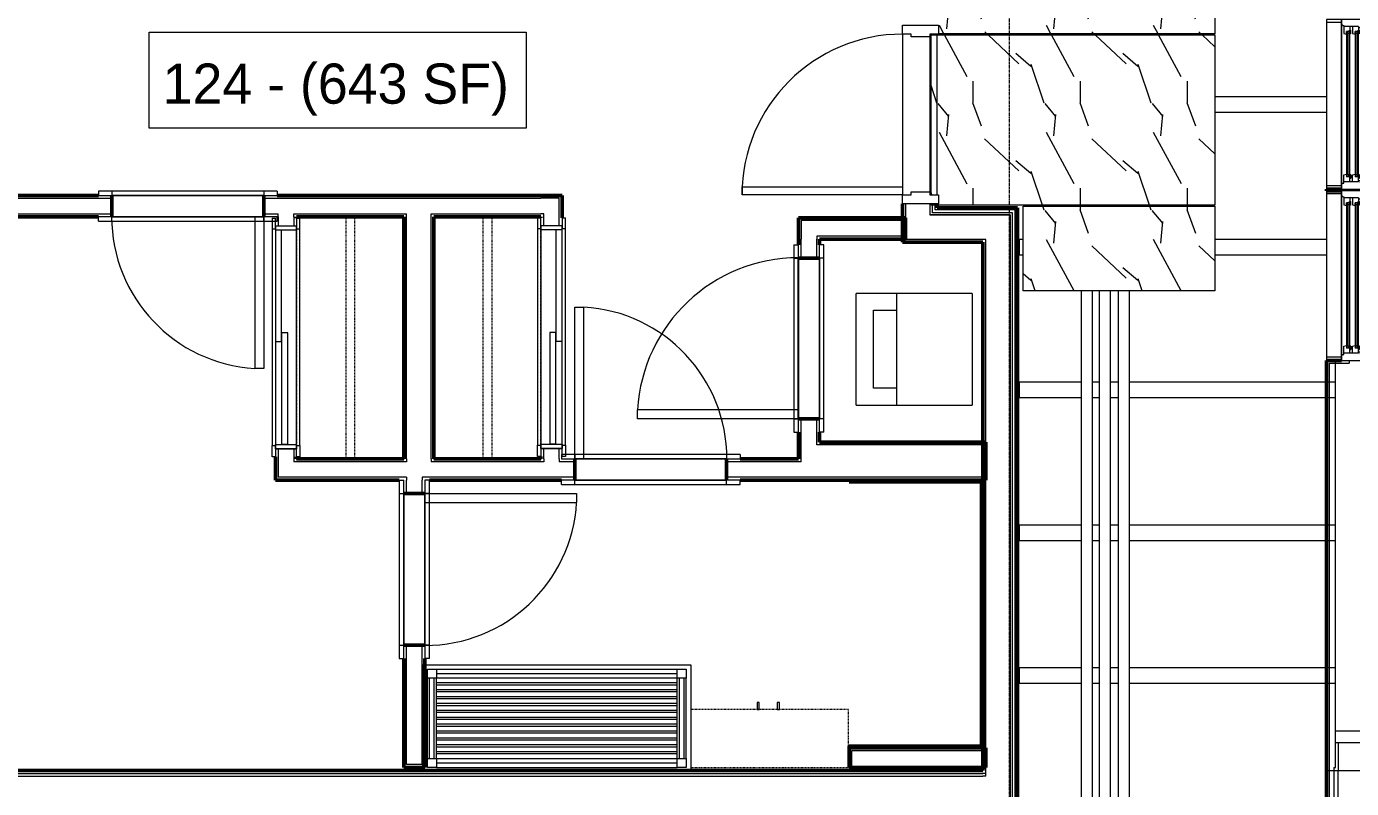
# Model space of a CAD drawing. Header units: inches. Extents: x -4235 to -464, y 9706 to 12338.
# Drawn here: x -3701.7 to -3404.7, y 10838.4 to 11009.2 of the extents above; entities that cross this region are included whole.
import ezdxf

# ---------------------------------------------------------------- set-up
doc = ezdxf.new("R2010")
doc.units = ezdxf.units.IN
doc.header["$MEASUREMENT"] = 0
doc.linetypes.add('Dash', pattern=[0.25, 0.125, -0.125])
doc.linetypes.add('Grid Line 1_2_', pattern=[0.875, 0.5, -0.125, 0.125, -0.125])
for name, color, linetype, lineweight in [('0-1', 7, 'Continuous', 5), ('0-2', 10, 'Continuous', 9), ('A-AREA-IDEN', 2, 'Continuous', 9), ('A-CLNG-1', 254, 'Continuous', 9), ('A-CLNG-2', 10, 'Continuous', 9), ('A-CLNG-PATT-1', 253, 'Continuous', 13), ('A-DOOR-1', 10, 'Continuous', 9), ('A-DOOR-2', 50, 'Continuous', 20), ('A-DOOR-FRAM-1', 10, 'Continuous', 9), ('A-DOOR-FRAM-3', 50, 'Continuous', 20), ('A-FLOR-3', 192, 'Continuous', 9), ('A-GLAZ-1', 151, 'Continuous', 9), ('A-GLAZ-2', 151, 'Continuous', 20), ('A-WALL', 113, 'Continuous', 13), ('A-WALL-1', 7, 'Continuous', 50), ('A-WALL-2', 250, 'Continuous', 13), ('A-WALL-3', 10, 'Continuous', 9), ('A-WALL-4', 254, 'Continuous', 9), ('A-WALL-5', 113, 'Continuous', 9), ('A-WALL-6', 113, 'Continuous', 50), ('I-WALL-1', 7, 'Continuous', 50), ('I-WALL-2', 10, 'Continuous', 9), ('I-WALL-3', 254, 'Continuous', 9), ('P-PIPE-1', 10, 'Continuous', 9), ('P-SANR-FIXT-1', 10, 'Continuous', 9), ('Q-CASE-1', 254, 'Continuous', 9), ('Q-CASE-2', 10, 'Continuous', 9), ('Q-CASE-4', 10, 'Dash', 9), ('Q-CASE-HDLN-1', 10, 'Dash', 9), ('Q-CASE-HDLN-2', 254, 'Dash', 9), ('S-BEAM', 12, 'Continuous', 9), ('S-GRID-1', 1, 'Grid Line 1_2_', 9)]:
    doc.layers.add(name, color=color, linetype=linetype, lineweight=lineweight)
doc.styles.add('Century Gothic', font='ufonts.com_century-gothic.ttf', dxfattribs={"height": 9})

# ---------------------------------------------------------------- blocks, each defined once
blk = doc.blocks.new('SWING - SINGLE - FLUSH - 2-10 x 6-8 - PRIVACY-3199405-BACKGROUND - RCP - 1ST FLOOR')
at = {"layer": 'A-DOOR-1'}
blk.add_arc((17, -2.38), 34.07, 180, 266.6343, dxfattribs=at)
at = {"layer": 'A-DOOR-2'}
for p, q in [((15, -2.38), (15, -36.38)), ((17, -2.38), (15, -2.38)), ((17, -2.38), (17, -36.38)), ((17, -36.38), (15, -36.38))]:
    blk.add_line(p, q, dxfattribs=at)
at = {"layer": 'A-DOOR-FRAM-1'}
for p, q in [((-17, 3.37), (-20, 3.37)), ((-20, 3.37), (-20, 2.37)), ((-17, 3.37), (-17, 2.37)), ((17, 3.37), (-17, 3.37)), ((20, 3.37), (17, 3.37)), ((17, 3.37), (17, 2.37)), ((20, 3.37), (20, 2.37)), ((-20, 2.37), (-17, 2.37)), ((-17, 2.37), (17, 2.37)), ((17, 2.37), (20, 2.37)), ((-17, -2.38), (-20, -2.38)), ((-20, -3.38), (-20, -2.38)), ((-17, -3.38), (-17, -2.38)), ((17, -2.38), (-17, -2.38)), ((20, -2.38), (17, -2.38)), ((17, -3.38), (17, -2.38)), ((20, -3.38), (20, -2.38)), ((-20, -3.38), (-17, -3.38)), ((-17, -3.38), (17, -3.38)), ((17, -3.38), (20, -3.38))]:
    blk.add_line(p, q, dxfattribs=at)
blk = doc.blocks.new('SLIDING - FLUSH - 4-0 x 6-8-3203583-BACKGROUND - RCP - 1ST FLOOR')
at = {"layer": 'A-DOOR-1'}
for p, q in [((-26.75, 2.5), (-26.75, 3.25)), ((-24.25, 3.25), (-26.75, 3.25)), ((24.25, 3.25), (-24.25, 3.25)), ((-24.25, 3.25), (-24.25, 2.5)), ((24.25, 2.5), (24.25, 3.25)), ((24.25, 3.25), (26.75, 3.25)), ((26.75, 3.25), (26.75, 2.5)), ((-26.75, 2.5), (-24.25, 2.5)), ((24, 0.5), (-1, 0.5)), ((-1, 0.5), (-1, -0.88)), ((24, 0.5), (24, -0.88)), ((26.75, 2.5), (24.25, 2.5)), ((-26.75, -3), (-26.75, -2.25)), ((-24.25, -2.25), (-26.75, -2.25)), ((-24.25, -2.25), (-24.25, -3)), ((1, -0.88), (-24, -0.88)), ((-24, -0.88), (-24, -2.25)), ((-24, -2.25), (1, -2.25)), ((-1, -0.88), (24, -0.88)), ((1, -0.88), (1, -2.25)), ((24.25, -2.25), (26.75, -2.25)), ((24.25, -3), (24.25, -2.25)), ((26.75, -2.25), (26.75, -3)), ((-26.75, -3), (-24.25, -3)), ((-24.25, -3), (24.25, -3)), ((26.75, -3), (24.25, -3))]:
    blk.add_line(p, q, dxfattribs=at)
at = {"layer": 'A-DOOR-FRAM-1'}
for p, q in [((-25, -2.25), (-25, 2.5)), ((-24, 2.5), (-25, 2.5)), ((24, 2.5), (-24, 2.5)), ((-24, 2.5), (-24, -2.25)), ((24, -2.25), (24, 2.5)), ((24, 2.5), (25, 2.5)), ((25, 2.5), (25, -2.25)), ((-25, -2.25), (-24, -2.25)), ((1, -2.25), (24, -2.25)), ((25, -2.25), (24, -2.25))]:
    blk.add_line(p, q, dxfattribs=at)
blk = doc.blocks.new('OD_CW_Closet - OD_CW_Closet-2904893-BACKGROUND - RCP - 1ST FLOOR')
at = {"layer": 'Q-CASE-HDLN-1'}
for p, q in [((0.74, 13), (55.01, 13)), ((0.74, 11), (55.01, 11)), ((3.78, 0), (51.78, 0))]:
    blk.add_line(p, q, dxfattribs=at)
at = {"layer": 'Q-CASE-HDLN-2'}
for p, q in [((55.24, 24), (0.74, 24)), ((0.74, 24), (0.74, 0)), ((55.24, 0), (55.24, 24)), ((55.01, 13), (55.24, 13)), ((55.01, 11), (55.24, 11)), ((0.74, 0), (1.03, 0)), ((3.53, 0), (3.78, 0)), ((54.53, 0), (55.24, 0))]:
    blk.add_line(p, q, dxfattribs=at)
blk = doc.blocks.new('SLIDING - FLUSH - 4-0 x 6-8-3203584-BACKGROUND - RCP - 1ST FLOOR')
at = {"layer": 'A-DOOR-1'}
for p, q in [((-26.75, 2.25), (-26.75, 3)), ((-24.25, 3), (-26.75, 3)), ((24.25, 3), (-24.25, 3)), ((-24.25, 3), (-24.25, 2.25)), ((24.25, 2.25), (24.25, 3)), ((24.25, 3), (26.75, 3)), ((26.75, 3), (26.75, 2.25)), ((-26.75, 2.25), (-24.25, 2.25)), ((1, 2.25), (-24, 2.25)), ((-24, 2.25), (-24, 0.88)), ((-24, 0.88), (1, 0.88)), ((24, 0.88), (-1, 0.88)), ((-1, 0.88), (-1, -0.5)), ((1, 2.25), (1, 0.88)), ((24, 0.88), (24, -0.5)), ((26.75, 2.25), (24.25, 2.25)), ((-26.75, -3.25), (-26.75, -2.5)), ((-24.25, -2.5), (-26.75, -2.5)), ((-24.25, -2.5), (-24.25, -3.25)), ((-1, -0.5), (24, -0.5)), ((24.25, -2.5), (26.75, -2.5)), ((24.25, -3.25), (24.25, -2.5)), ((26.75, -2.5), (26.75, -3.25)), ((-26.75, -3.25), (-24.25, -3.25)), ((-24.25, -3.25), (24.25, -3.25)), ((26.75, -3.25), (24.25, -3.25))]:
    blk.add_line(p, q, dxfattribs=at)
at = {"layer": 'A-DOOR-FRAM-1'}
for p, q in [((-24, 2.25), (-25, 2.25)), ((-25, -2.5), (-25, 2.25)), ((-24, 2.25), (-24, -2.5)), ((24, 2.25), (1, 2.25)), ((24, -2.5), (24, 2.25)), ((24, 2.25), (25, 2.25)), ((25, 2.25), (25, -2.5)), ((-25, -2.5), (-24, -2.5)), ((-24, -2.5), (24, -2.5)), ((25, -2.5), (24, -2.5))]:
    blk.add_line(p, q, dxfattribs=at)
blk = doc.blocks.new('OD_CW_Closet - OD_CW_Closet-V105-BACKGROUND - RCP - 1ST FLOOR')
at = {"layer": 'Q-CASE-HDLN-1'}
for p, q in [((51.72, 24), (3.72, 24)), ((0.74, 13), (55.01, 13)), ((0.74, 11), (55.01, 11))]:
    blk.add_line(p, q, dxfattribs=at)
at = {"layer": 'Q-CASE-HDLN-2'}
for p, q in [((0.97, 24), (0.74, 24)), ((0.74, 24), (0.74, 0)), ((3.72, 24), (3.47, 24)), ((55.24, 24), (54.47, 24)), ((55.24, 0), (55.24, 24)), ((55.01, 13), (55.24, 13)), ((55.01, 11), (55.24, 11)), ((0.74, 0), (55.24, 0))]:
    blk.add_line(p, q, dxfattribs=at)
blk = doc.blocks.new('Stacked Washer and Dryer - 26_x25_ - Private-1352637-BACKGROUND - RCP - 1ST FLOOR')
at = {"layer": 'P-SANR-FIXT-1'}
for p, q in [((26, 12.5), (0, 12.5)), ((0, -12.5), (0, 12.5)), ((16.90625, 12.5), (16.90625, -12.5)), ((26, 12.5), (26, -12.5)), ((16.90625, 8.75), (22.09375, 8.75)), ((22.09375, 8.75), (22.09375, -8.75)), ((22.09375, -8.75), (16.90625, -8.75)), ((0, -12.5), (26, -12.5))]:
    blk.add_line(p, q, dxfattribs=at)
blk = doc.blocks.new('SWING - SINGLE - FLUSH - 3-0 x 6-8 - PASSAGE-3208263-BACKGROUND - RCP - 1ST FLOOR')
at = {"layer": 'A-DOOR-1'}
blk.add_arc((18, -2.38), 36.07, 180, 266.8211, dxfattribs=at)
at = {"layer": 'A-DOOR-2'}
for p, q in [((16, -2.38), (16, -38.39)), ((18, -2.38), (16, -2.38)), ((18, -2.38), (18, -38.39)), ((18, -38.39), (16, -38.39))]:
    blk.add_line(p, q, dxfattribs=at)
at = {"layer": 'A-DOOR-FRAM-1'}
for p, q in [((-18, 3.37), (-21, 3.37)), ((-21, 3.37), (-21, 2.37)), ((-18, 3.37), (-18, 2.37)), ((18, 3.37), (-18, 3.37)), ((21, 3.37), (18, 3.37)), ((18, 3.37), (18, 2.37)), ((21, 3.37), (21, 2.37)), ((-18, 2.37), (-21, 2.37)), ((-18, 2.37), (18, 2.37)), ((21, 2.37), (18, 2.37)), ((-21, -3.38), (-21, -2.38)), ((-21, -2.38), (-18, -2.38)), ((-18, -3.38), (-18, -2.38)), ((18, -2.38), (-18, -2.38)), ((18, -3.38), (18, -2.38)), ((18, -2.38), (21, -2.38)), ((21, -3.38), (21, -2.38)), ((-21, -3.38), (-18, -3.38)), ((-18, -3.38), (18, -3.38)), ((18, -3.38), (21, -3.38))]:
    blk.add_line(p, q, dxfattribs=at)
blk = doc.blocks.new('Bath Vanity - Bath Vanity 60_-V114-BACKGROUND - RCP - 1ST FLOOR')
at = {"layer": 'Q-CASE-1'}
for p, q in [((-29.26, -0.26), (-29.26, 0)), ((-29.26, 0), (30.74, 0)), ((30.74, 0), (30.74, -0.26)), ((30.74, -1), (30.74, -24)), ((30.38, -24), (30.31, -24)), ((30.74, -24), (30.41, -24))]:
    blk.add_line(p, q, dxfattribs=at)
at = {"layer": 'Q-CASE-2'}
for p, q in [((-29.26, -24), (-29.26, -0.26)), ((-28.26, -3), (-28.26, -1)), ((-28.26, -1), (-26.26, -1)), ((27.74, -1), (-26.26, -1)), ((-26.26, -1), (-26.26, -3)), ((27.74, -2), (-26.26, -2)), ((27.74, -3), (27.74, -1)), ((27.74, -1), (29.74, -1)), ((29.74, -1), (29.74, -3)), ((30.74, -0.26), (30.74, -1)), ((-28.26, -3), (-28.26, -21)), ((-26.26, -3), (-28.26, -3)), ((-27.76, -3), (-27.76, -21)), ((-26.76, -3), (-26.76, -21)), ((27.74, -3), (-26.26, -3)), ((-26.26, -3), (-26.26, -21)), ((-26.26, -4), (27.74, -4)), ((27.74, -4.55), (-26.26, -4.55)), ((-26.26, -5.55), (27.74, -5.55)), ((27.74, -3), (27.74, -21)), ((29.74, -3), (27.74, -3)), ((28.24, -3), (28.24, -21)), ((29.24, -3), (29.24, -21)), ((29.74, -3), (29.74, -21)), ((27.74, -6.09), (-26.26, -6.09)), ((-26.26, -7.09), (27.74, -7.09)), ((27.74, -7.64), (-26.26, -7.64)), ((-26.26, -8.64), (27.74, -8.64)), ((27.74, -9.18), (-26.26, -9.18)), ((-26.26, -10.18), (27.74, -10.18)), ((27.74, -10.73), (-26.26, -10.73)), ((-26.26, -11.73), (27.74, -11.73)), ((27.74, -12.27), (-26.26, -12.27)), ((-26.26, -13.27), (27.74, -13.27)), ((27.74, -13.82), (-26.26, -13.82)), ((-26.26, -14.82), (27.74, -14.82)), ((27.74, -15.36), (-26.26, -15.36)), ((-26.26, -16.36), (27.74, -16.36)), ((27.74, -16.91), (-26.26, -16.91)), ((-26.26, -17.91), (27.74, -17.91)), ((27.74, -18.45), (-26.26, -18.45)), ((-26.26, -19.45), (27.74, -19.45)), ((27.74, -20), (-26.26, -20)), ((-28.26, -23), (-28.26, -21)), ((-28.26, -21), (-26.26, -21)), ((-26.26, -23), (-28.26, -23)), ((-26.26, -21), (27.74, -21)), ((-26.26, -21), (-26.26, -23)), ((27.74, -22), (-26.26, -22)), ((27.74, -23), (-26.26, -23)), ((27.74, -23), (27.74, -21)), ((27.74, -21), (29.74, -21)), ((29.74, -23), (27.74, -23)), ((29.74, -21), (29.74, -23)), ((30.31, -24), (-29.26, -24))]:
    blk.add_line(p, q, dxfattribs=at)
blk = doc.blocks.new('300 Series Wall Hung Cabinet_326 - 36_-V115-BACKGROUND - RCP - 1ST FLOOR')
at = {"layer": 'Q-CASE-2'}
for p, q in [((-2.01, -13.19), (-2.5, -13.19)), ((-2.5, -13.19), (-2.5, -14.69)), ((-2.5, -14.69), (-2.01, -14.69)), ((-2.01, -14.69), (-2.01, -13.19)), ((2.49, -13.19), (2, -13.19)), ((2, -13.19), (2, -14.69)), ((2, -14.69), (2.49, -14.69)), ((2.49, -14.69), (2.49, -13.19))]:
    blk.add_line(p, q, dxfattribs=at)
at = {"layer": 'Q-CASE-4'}
for p, q in [((17.37, -0.19), (-18, -0.19)), ((-18, -0.19), (-18, -13.19)), ((-18, -13.19), (17.37, -13.19))]:
    blk.add_line(p, q, dxfattribs=at)
blk = doc.blocks.new('CTR - 1st Phase - Unit Layouts_rvt-1-BACKGROUND - RCP - 1ST FLOOR')
at = {"layer": 'A-WALL-1'}
for p, q in [((-3823.82, 10971.33), (-3685.5, 10971.33)), ((-3682.5, 10971.33), (-3682.5, 10966.58)), ((-3648.5, 10966.58), (-3648.5, 10971.33)), ((-3645.5, 10971.33), (-3641.12, 10971.33)), ((-3641.12, 10971.33), (-3586.37, 10971.33)), ((-3586.37, 10971.33), (-3582.25, 10971.33)), ((-3582.25, 10971.33), (-3581.62, 10971.33)), ((-3581.62, 10971.33), (-3581.62, 10966.35)), ((-3685.5, 10966.58), (-3791.8, 10966.58)), ((-3617.12, 10966.58), (-3641.12, 10966.58)), ((-3641.12, 10966.58), (-3641.12, 10966.28)), ((-3617.12, 10912.31), (-3617.12, 10966.58)), ((-3586.37, 10966.58), (-3610.37, 10966.58)), ((-3610.37, 10966.58), (-3610.37, 10912.31)), ((-3586.37, 10966.35), (-3586.37, 10966.58)), ((-3528.67, 10966.33), (-3504.66, 10966.33)), ((-3528.67, 10965.71), (-3528.67, 10966.33)), ((-3528.67, 10961.58), (-3528.67, 10965.71)), ((-3504.66, 10966.33), (-3504.66, 10965.71)), ((-3504.66, 10965.71), (-3504.66, 10962.21)), ((-3528.67, 10960.31), (-3528.67, 10961.58)), ((-3504.66, 10961.58), (-3523.92, 10961.58)), ((-3523.92, 10961.58), (-3523.92, 10960.31)), ((-3504.66, 10962.21), (-3504.66, 10961.58)), ((-3523.92, 10957.31), (-3528.67, 10957.31)), ((-3528.67, 10921.31), (-3523.92, 10921.31)), ((-3528.67, 10912.31), (-3528.67, 10918.31)), ((-3523.92, 10918.31), (-3523.92, 10916.06)), ((-3645.87, 10912.31), (-3645.87, 10912.78)), ((-3645.87, 10908.18), (-3645.87, 10912.31)), ((-3641.12, 10912.78), (-3641.12, 10912.31)), ((-3641.12, 10912.31), (-3617.12, 10912.31)), ((-3610.37, 10912.31), (-3586.37, 10912.31)), ((-3586.37, 10912.31), (-3586.37, 10912.85)), ((-3578.75, 10912.31), (-3578.75, 10907.56)), ((-3544.75, 10907.56), (-3544.75, 10912.31)), ((-3541.75, 10912.31), (-3528.67, 10912.31)), ((-3645.87, 10907.56), (-3645.87, 10908.18)), ((-3618.12, 10907.56), (-3645.87, 10907.56)), ((-3581.75, 10907.56), (-3611.37, 10907.56)), ((-3523.92, 10907.56), (-3541.75, 10907.56)), ((-3517.26, 10907.56), (-3487.64, 10907.56)), ((-3517.26, 10907.18), (-3517.26, 10907.56)), ((-3487.64, 10907.18), (-3517.26, 10907.18)), ((-3487.64, 10907.56), (-3487.26, 10907.56)), ((-3487.64, 10847.93), (-3487.64, 10907.18)), ((-3487.26, 10907.56), (-3487.26, 10847.56)), ((-3612.37, 10904.56), (-3617.12, 10904.56)), ((-3617.12, 10870.56), (-3612.37, 10870.56)), ((-3617.12, 10843.18), (-3617.12, 10867.56)), ((-3612.37, 10867.56), (-3612.37, 10843.18)), ((-3517.26, 10847.56), (-3517.26, 10847.93)), ((-3517.26, 10847.93), (-3487.64, 10847.93)), ((-3517.3, 10846.93), (-3517.3, 10847.56)), ((-3517.3, 10847.56), (-3486.67, 10847.56)), ((-3517.3, 10843.43), (-3517.3, 10846.93)), ((-3487.64, 10847.56), (-3517.26, 10847.56)), ((-3487.26, 10847.56), (-3487.64, 10847.56)), ((-3486.67, 10847.56), (-3486.67, 10846.93)), ((-3486.67, 10846.93), (-3486.67, 10843.43)), ((-3616.5, 10843.18), (-3617.12, 10843.18)), ((-3613, 10843.18), (-3616.5, 10843.18)), ((-3612.37, 10843.18), (-3613, 10843.18)), ((-3517.3, 10843.18), (-3517.3, 10843.43)), ((-3486.67, 10843.18), (-3517.3, 10843.18)), ((-3486.67, 10843.43), (-3486.67, 10843.18))]:
    blk.add_line(p, q, dxfattribs=at)
at = {"layer": 'A-WALL-2'}
for p, q in [((-3823.2, 10970.71), (-3682.5, 10970.71)), ((-3648.5, 10970.71), (-3641.75, 10970.71)), ((-3641.75, 10970.71), (-3641.12, 10970.71)), ((-3641.12, 10970.71), (-3586.37, 10970.71)), ((-3585.75, 10970.71), (-3586.37, 10970.71)), ((-3582.25, 10970.71), (-3585.75, 10970.71)), ((-3582.25, 10964.6), (-3582.25, 10970.71)), ((-3792.42, 10967.21), (-3682.5, 10967.21)), ((-3648.5, 10967.21), (-3645.25, 10967.21)), ((-3645.25, 10966.58), (-3645.25, 10967.21)), ((-3645.25, 10966.58), (-3645.25, 10964.53)), ((-3641.75, 10967.21), (-3641.12, 10967.21)), ((-3641.75, 10966.58), (-3641.75, 10967.21)), ((-3641.75, 10966.58), (-3641.75, 10964.53)), ((-3641.12, 10967.21), (-3616.5, 10967.21)), ((-3616.5, 10966.58), (-3616.5, 10967.21)), ((-3616.5, 10912.31), (-3616.5, 10966.58)), ((-3611, 10967.21), (-3586.37, 10967.21)), ((-3611, 10966.58), (-3611, 10967.21)), ((-3611, 10912.31), (-3611, 10966.58)), ((-3585.75, 10967.21), (-3586.37, 10967.21)), ((-3585.75, 10964.6), (-3585.75, 10967.21)), ((-3505.28, 10965.71), (-3528.05, 10965.71)), ((-3528.05, 10965.71), (-3528.05, 10962.21)), ((-3505.28, 10965.71), (-3505.28, 10962.21)), ((-3528.05, 10962.21), (-3528.05, 10961.58)), ((-3528.05, 10957.31), (-3528.05, 10961.58)), ((-3505.28, 10962.21), (-3524.55, 10962.21)), ((-3524.55, 10962.21), (-3524.55, 10961.58)), ((-3524.55, 10957.31), (-3524.55, 10961.58)), ((-3528.05, 10912.31), (-3528.05, 10921.31)), ((-3524.55, 10915.43), (-3524.55, 10921.31)), ((-3645.25, 10914.53), (-3645.25, 10912.31)), ((-3641.75, 10914.53), (-3641.75, 10912.31)), ((-3585.75, 10912.31), (-3585.75, 10914.6)), ((-3582.25, 10912.31), (-3582.25, 10914.6)), ((-3523.92, 10915.43), (-3524.55, 10915.43)), ((-3486.67, 10915.43), (-3523.92, 10915.43)), ((-3645.25, 10912.31), (-3645.25, 10911.68)), ((-3645.25, 10911.68), (-3645.25, 10908.18)), ((-3641.75, 10912.31), (-3641.75, 10911.68)), ((-3616.5, 10911.68), (-3641.75, 10911.68)), ((-3616.5, 10912.31), (-3616.5, 10911.68)), ((-3611, 10912.31), (-3611, 10911.68)), ((-3585.75, 10911.68), (-3611, 10911.68)), ((-3585.75, 10912.31), (-3585.75, 10911.68)), ((-3582.25, 10912.31), (-3582.25, 10911.68)), ((-3578.75, 10911.68), (-3582.25, 10911.68)), ((-3528.05, 10911.68), (-3544.75, 10911.68)), ((-3528.05, 10911.68), (-3528.05, 10912.31)), ((-3616.5, 10908.18), (-3645.25, 10908.18)), ((-3616.5, 10908.18), (-3616.5, 10907.56)), ((-3616.5, 10904.56), (-3616.5, 10907.56)), ((-3613, 10908.18), (-3613, 10907.56)), ((-3578.75, 10908.18), (-3613, 10908.18)), ((-3613, 10904.56), (-3613, 10907.56)), ((-3524.55, 10908.18), (-3544.75, 10908.18)), ((-3523.92, 10908.18), (-3524.55, 10908.18)), ((-3486.67, 10908.18), (-3523.92, 10908.18)), ((-3616.5, 10843.81), (-3616.5, 10870.56)), ((-3613, 10843.81), (-3613, 10870.56)), ((-3516.67, 10843.43), (-3516.67, 10846.93)), ((-3516.67, 10846.93), (-3487.3, 10846.93)), ((-3487.3, 10846.93), (-3487.3, 10843.43)), ((-3613, 10843.81), (-3616.5, 10843.81)), ((-3517.3, 10843.43), (-3516.67, 10843.43)), ((-3517.3, 10843.43), (-3516.67, 10843.43)), ((-3516.67, 10843.43), (-3487.3, 10843.43)), ((-3487.3, 10843.43), (-3486.67, 10843.43)), ((-3487.3, 10843.43), (-3486.67, 10843.43))]:
    blk.add_line(p, q, dxfattribs=at)
at = {"layer": 'A-WALL-3'}
for p, q in [((-3648.5, 10971.33), (-3682.5, 10971.33)), ((-3682.5, 10966.58), (-3648.5, 10966.58)), ((-3645.87, 10964.53), (-3641.12, 10964.53)), ((-3586.37, 10964.6), (-3581.62, 10964.6)), ((-3528.67, 10957.31), (-3528.67, 10921.31)), ((-3523.92, 10921.31), (-3523.92, 10957.31)), ((-3645.87, 10914.53), (-3641.12, 10914.53)), ((-3586.37, 10914.6), (-3581.62, 10914.6)), ((-3544.75, 10912.31), (-3578.75, 10912.31)), ((-3578.75, 10907.56), (-3544.75, 10907.56)), ((-3617.12, 10904.56), (-3617.12, 10870.56)), ((-3612.37, 10870.56), (-3612.37, 10904.56)), ((-3517.26, 10847.56), (-3487.3, 10847.56)), ((-3487.26, 10847.56), (-3486.67, 10847.56)), ((-3486.67, 10847.56), (-3486.67, 10843.18)), ((-3486.67, 10843.18), (-3487.29, 10843.18))]:
    blk.add_line(p, q, dxfattribs=at)
at = {"layer": 'A-WALL-4'}
for p, q in [((-3682.5, 10966.58), (-3682.5, 10971.33)), ((-3648.5, 10966.58), (-3648.5, 10971.33)), ((-3528.67, 10957.31), (-3523.92, 10957.31)), ((-3528.67, 10921.31), (-3523.92, 10921.31)), ((-3578.75, 10907.56), (-3578.75, 10912.31)), ((-3544.75, 10907.56), (-3544.75, 10912.31)), ((-3612.37, 10904.56), (-3617.12, 10904.56)), ((-3612.37, 10870.56), (-3617.12, 10870.56)), ((-3517.3, 10847.56), (-3517.3, 10843.18)), ((-3487.29, 10843.18), (-3517.3, 10843.18))]:
    blk.add_line(p, q, dxfattribs=at)
at = {"layer": 'I-WALL-1'}
for p, q in [((-3523.92, 10916.06), (-3486.67, 10916.06)), ((-3486.67, 10916.06), (-3486.67, 10907.56)), ((-3486.67, 10907.56), (-3523.92, 10907.56))]:
    blk.add_line(p, q, dxfattribs=at)
at = {"layer": '0-2'}
blk.add_blockref('SWING - SINGLE - FLUSH - 2-10 x 6-8 - PRIVACY-3199405-BACKGROUND - RCP - 1ST FLOOR', (-3665.5, 10968.96), dxfattribs=at)
for name, p, rotation in [('OD_CW_Closet - OD_CW_Closet-2904893-BACKGROUND - RCP - 1ST FLOOR', (-3641.12, 10967.32), 270.0000000000034), ('OD_CW_Closet - OD_CW_Closet-V105-BACKGROUND - RCP - 1ST FLOOR', (-3610.37, 10967.32), 270.0000000000034), ('SLIDING - FLUSH - 4-0 x 6-8-3203583-BACKGROUND - RCP - 1ST FLOOR', (-3643.62, 10939.53), 269.9999999999993), ('SLIDING - FLUSH - 4-0 x 6-8-3203584-BACKGROUND - RCP - 1ST FLOOR', (-3583.87, 10939.6), 269.9999999999995), ('SWING - SINGLE - FLUSH - 3-0 x 6-8 - PASSAGE-3208263-BACKGROUND - RCP - 1ST FLOOR', (-3526.3, 10939.31), 269.999999999998), ('Stacked Washer and Dryer - 26_x25_ - Private-1352637-BACKGROUND - RCP - 1ST FLOOR', (-3489.7, 10936.87), 180), ('SWING - SINGLE - FLUSH - 2-10 x 6-8 - PRIVACY-3199405-BACKGROUND - RCP - 1ST FLOOR', (-3561.75, 10909.93), 180), ('SWING - SINGLE - FLUSH - 2-10 x 6-8 - PRIVACY-3199405-BACKGROUND - RCP - 1ST FLOOR', (-3614.75, 10887.56), 90.00000000000229), ('Bath Vanity - Bath Vanity 60_-V114-BACKGROUND - RCP - 1ST FLOOR', (-3582.06, 10842.18), 180), ('300 Series Wall Hung Cabinet_326 - 36_-V115-BACKGROUND - RCP - 1ST FLOOR', (-3535.42, 10842.99), 180)]:
    blk.add_blockref(name, p, dxfattribs=dict(at, rotation=rotation))
blk = doc.blocks.new('HOLLOW METAL - UNIT DOOR-2191980-BACKGROUND - RCP - 1ST FLOOR')
at = {"layer": 'A-DOOR-1'}
blk.add_arc((18, -4.125), 36, 180, 270, dxfattribs=at)
at = {"layer": 'A-DOOR-2'}
for p, q in [((16.25, -4.125), (18, -4.125)), ((16.25, -40.125), (16.25, -4.125)), ((18, -4.125), (18, -40.125)), ((18, -40.125), (16.25, -40.125))]:
    blk.add_line(p, q, dxfattribs=at)
at = {"layer": 'A-DOOR-FRAM-3'}
for p, q in [((-20, 3.875), (-18, 3.875)), ((-20, -4.125), (-20, 3.875)), ((-18, 3.875), (-18, 1.9375)), ((18, 3.875), (20, 3.875)), ((18, 1.9375), (18, 3.875)), ((20, 3.875), (20, -4.125)), ((-18, 1.9375), (-17.375, 1.9375)), ((-17.375, 1.9375), (-17.375, -2.1875)), ((17.375, 1.9375), (18, 1.9375)), ((17.375, -2.1875), (17.375, 1.9375)), ((-18, -2.1875), (-18, -4.125)), ((-17.375, -2.1875), (-18, -2.1875)), ((18, -2.1875), (17.375, -2.1875)), ((18, -4.125), (18, -2.1875)), ((-18, -4.125), (-20, -4.125)), ((20, -4.125), (18, -4.125))]:
    blk.add_line(p, q, dxfattribs=at)
blk = doc.blocks.new('CTR - 1st Phase - Common Walls_rvt-1-BACKGROUND - RCP - 1ST FLOOR')
at = {"layer": 'A-CLNG-PATT-1'}
h = blk.add_hatch(dxfattribs=at)
h.set_pattern_fill('FP_4', color=256, style=0, pattern_type=2)
h.set_pattern_definition([(108.435, (6.24, 0), (-23.9995167, 47.999875), [9.107, -66.787]), (139.399, (3.36, 8.64), (-144.0005735, 119.9994401), [4.425, -216.844]), (136.848, (24, 11.52), (-360.00235884, 335.99803914), [10.527, -515.834]), (109.983, (16.32, 18.72), (-71.99926767, 192.0004429), [5.618, -275.295]), (90, (14.4, 0), (-24, 24), [4.8, -19.2]), (118.443, (14.4, 4.8), (168.000806133, -311.999948405), [13.101, -641.971]), (84.289, (8.16, 16.32), (-24.00143285, -215.9997167), [4.824, -236.373]), (129.806, (8.64, 21.12), (96.0006462, -119.9991583), [3.749, -183.697])])
h.paths.add_polyline_path([(-3478.3, 10949.97), (-3435.32, 10949.97), (-3435.32, 10968.92), (-3478.3, 10968.92), (-3478.3, 10952.44)], flags=0)
h.paths.add_polyline_path([(-3497.55, 10969.17), (-3435.32, 10969.17), (-3435.32, 11007.32), (-3498.93, 11007.32), (-3498.93, 10971.49), (-3497.3, 10971.49), (-3497.3, 10969.49), (-3498.93, 10969.49), (-3498.93, 10969.17), (-3497.87, 10969.17)], flags=0)
h.paths.add_polyline_path([(-3497.3, 11007.57), (-3435.32, 11007.57), (-3435.32, 11026.52), (-3498.93, 11026.52), (-3498.93, 11009.49), (-3497.3, 11009.49)], flags=0)
at = {"layer": 'A-CLNG-1'}
for p, q in [((-3498.93, 11007.32), (-3497.55, 11007.32)), ((-3498.93, 10971.49), (-3498.93, 11007.32)), ((-3498.93, 10969.17), (-3498.93, 10969.49)), ((-3497.55, 10969.17), (-3498.93, 10969.17))]:
    blk.add_line(p, q, dxfattribs=at)
at = {"layer": 'A-CLNG-2'}
for p, q in [((-3435.32, 11026.52), (-3435.32, 11007.57)), ((-3497.55, 11007.32), (-3435.32, 11007.32)), ((-3435.32, 11007.57), (-3497.3, 11007.57)), ((-3435.32, 11007.32), (-3435.32, 10969.17)), ((-3435.32, 10969.17), (-3497.55, 10969.17)), ((-3478.3, 10949.97), (-3478.3, 10968.92)), ((-3478.3, 10968.92), (-3435.32, 10968.92)), ((-3435.32, 10968.92), (-3435.32, 10949.97)), ((-3435.32, 10949.97), (-3478.3, 10949.97))]:
    blk.add_line(p, q, dxfattribs=at)
at = {"layer": 'A-WALL-2'}
for p, q in [((-3504.67, 10969.49), (-3504.67, 10968.59)), ((-3499.17, 10969.49), (-3499.17, 10968.59)), ((-3498.67, 10969.49), (-3498.67, 10968.59)), ((-3498.05, 10969.49), (-3498.05, 10968.59)), ((-3504.67, 10968.59), (-3504.67, 10966.96)), ((-3504.67, 10966.96), (-3504.67, 10961.46)), ((-3499.17, 10968.59), (-3499.17, 10967.46)), ((-3499.17, 10967.46), (-3499.17, 10966.96)), ((-3481.17, 10966.96), (-3499.17, 10966.96)), ((-3498.67, 10968.59), (-3498.67, 10968.09)), ((-3498.67, 10968.09), (-3498.67, 10967.46)), ((-3480.67, 10967.46), (-3498.67, 10967.46)), ((-3498.05, 10968.59), (-3498.05, 10968.09)), ((-3480.05, 10968.09), (-3498.05, 10968.09)), ((-3481.17, 10961.46), (-3481.17, 10966.96)), ((-3480.67, 10966.96), (-3480.67, 10967.46)), ((-3480.67, 10960.84), (-3480.67, 10966.96)), ((-3480.05, 10967.46), (-3480.05, 10968.09)), ((-3479.55, 10968.09), (-3480.05, 10968.09)), ((-3479.55, 10968.09), (-3480.05, 10968.09)), ((-3480.05, 10960.84), (-3480.05, 10967.46)), ((-3486.67, 10961.46), (-3504.67, 10961.46)), ((-3486.67, 10960.84), (-3486.67, 10961.46)), ((-3486.67, 10841.81), (-3486.67, 10960.84)), ((-3481.17, 10960.84), (-3481.17, 10961.46)), ((-3481.17, 10715.54), (-3481.17, 10960.84)), ((-3480.67, 10715.54), (-3480.67, 10960.84)), ((-3480.05, 10715.54), (-3480.05, 10960.84)), ((-3822.72, 10841.81), (-3487.3, 10841.81)), ((-3486.67, 10841.81), (-3487.3, 10841.81)), ((-3486.67, 10841.19), (-3486.67, 10841.81)), ((-3486.67, 10841.19), (-3486.67, 10841.81)), ((-3822.72, 10841.19), (-3487.3, 10841.19)), ((-3486.67, 10841.19), (-3487.3, 10841.19))]:
    blk.add_line(p, q, dxfattribs=at)
at = {"layer": 'I-WALL-1'}
for p, q in [((-3505.3, 10968.59), (-3505.3, 10969.49)), ((-3497.55, 10969.49), (-3497.55, 10968.59)), ((-3505.3, 10961.46), (-3505.3, 10968.59)), ((-3497.55, 10968.59), (-3479.55, 10968.59)), ((-3479.55, 10968.59), (-3479.55, 10968.09)), ((-3479.55, 10968.09), (-3479.55, 10960.84)), ((-3505.3, 10960.84), (-3505.3, 10961.46)), ((-3487.3, 10960.84), (-3505.3, 10960.84)), ((-3487.3, 10842.44), (-3487.3, 10960.84)), ((-3479.55, 10960.84), (-3479.55, 10715.54)), ((-3822.72, 10842.44), (-3487.3, 10842.44))]:
    blk.add_line(p, q, dxfattribs=at)
at = {"layer": 'I-WALL-2'}
for p, q in [((-3505.3, 11007.49), (-3505.3, 10973.24)), ((-3497.55, 10971.49), (-3497.55, 11007.49)), ((-3479.55, 10960.84), (-3479.55, 10968.21)), ((-3479.55, 10960.84), (-3479.55, 10949.97))]:
    blk.add_line(p, q, dxfattribs=at)
at = {"layer": 'I-WALL-3'}
for p, q in [((-3497.55, 11007.49), (-3497.55, 11007.32)), ((-3497.55, 10969.17), (-3497.55, 10968.59)), ((-3497.55, 10968.59), (-3479.55, 10968.59)), ((-3479.55, 10968.21), (-3479.55, 10968.59)), ((-3479.55, 10949.97), (-3479.55, 10726.41))]:
    blk.add_line(p, q, dxfattribs=at)
at = {"layer": 'P-PIPE-1'}
for p, q in [((-3465.19, 11007.32), (-3465.19, 11007.57)), ((-3462.81, 11007.57), (-3462.81, 11007.32)), ((-3461.19, 11007.32), (-3461.19, 11007.57)), ((-3458.81, 11007.57), (-3458.81, 11007.32)), ((-3456.94, 11007.32), (-3456.94, 11007.57)), ((-3454.57, 11007.57), (-3454.57, 11007.32)), ((-3465.19, 10968.92), (-3465.19, 10969.17)), ((-3462.81, 10969.17), (-3462.81, 10968.92)), ((-3461.19, 10968.92), (-3461.19, 10969.17)), ((-3458.81, 10969.17), (-3458.81, 10968.92)), ((-3456.94, 10968.92), (-3456.94, 10969.17)), ((-3454.57, 10969.17), (-3454.57, 10968.92)), ((-3465.19, 10726.41), (-3465.19, 10949.97)), ((-3462.81, 10949.97), (-3462.81, 10726.41)), ((-3461.19, 10726.41), (-3461.19, 10949.97)), ((-3458.81, 10949.97), (-3458.81, 10726.41)), ((-3456.94, 10726.41), (-3456.94, 10949.97)), ((-3454.57, 10949.97), (-3454.57, 10726.41))]:
    blk.add_line(p, q, dxfattribs=at)
at = {"layer": '0-2', "rotation": 270.0000000000064}
blk.add_blockref('HOLLOW METAL - UNIT DOOR-2191980-BACKGROUND - RCP - 1ST FLOOR', (-3501.17, 10989.49), dxfattribs=at)
blk = doc.blocks.new('Window-Double_Hung-Andersen-400_Series-Tilt_Wash - DOUBLE HUNG - COTTAGE - 1ST FLOOR-2889356-BACKGROUND - RCP - 1ST FLOOR')
at = {"layer": 'A-GLAZ-1'}
for p, q in [((-16.29, 1.87), (-15.7, 1.87)), ((-16.29, 1.5), (-15.7, 1.5)), ((-15.82, 1.87), (-15.82, 1.5)), ((-15.7, 2), (15.7, 2)), ((-15.7, 1.87), (15.7, 1.87)), ((-15.7, 1.5), (15.7, 1.5)), ((-15.7, 1.37), (15.7, 1.37)), ((-15.7, 0.06), (15.7, 0.06)), ((16.29, 1.87), (15.7, 1.87)), ((16.29, 1.5), (15.7, 1.5)), ((15.82, 1.87), (15.82, 1.5)), ((18.95, -1.69), (-18.95, -1.69)), ((-18.95, -1.69), (-18.95, -5.06)), ((-18.32, -1.69), (-18.32, -5.06)), ((-16.29, -0.06), (-15.7, -0.06)), ((-16.29, -0.44), (-15.7, -0.44)), ((-15.82, -0.06), (-15.82, -0.44)), ((-15.7, -0.06), (15.7, -0.06)), ((-15.7, -0.44), (15.7, -0.44)), ((-15.7, -0.56), (15.7, -0.56)), ((16.29, -0.06), (15.7, -0.06)), ((16.29, -0.44), (15.7, -0.44)), ((15.82, -0.06), (15.82, -0.44)), ((18.32, -1.69), (18.32, -5.06)), ((18.95, -5.06), (18.95, -1.69)), ((-18.95, -5.06), (18.95, -5.06))]:
    blk.add_line(p, q, dxfattribs=at)
at = {"layer": 'A-GLAZ-2'}
for p, q in [((19.01, 4.19), (-19.01, 4.19)), ((-19.01, 4.19), (-19.01, -1.69)), ((-18.2, 4.19), (-18.2, 3.37)), ((-18.2, 3.37), (-17.92, 3.37)), ((-17.92, 3.37), (-17.61, 2.56)), ((17.92, 3.37), (17.61, 2.56)), ((18.2, 3.37), (17.92, 3.37)), ((18.2, 4.19), (18.2, 3.37)), ((19.01, -1.69), (19.01, 4.19)), ((-19.01, 2.81), (-20.51, 2.81)), ((-17.61, 2.56), (-17.14, 2.56)), ((-17.42, 2.12), (-16.57, 2.12)), ((-17.42, 2.12), (-17.42, -1.19)), ((-17.42, 0.75), (-15.86, 0.75)), ((-17.42, 0.19), (-16.57, 0.19)), ((-17.14, 2.56), (-17.14, 2.12)), ((-15.86, 2.34), (-16.57, 2.34)), ((-16.57, 2), (-16.57, 2.34)), ((-15.7, 2), (-16.57, 2)), ((-15.86, 0.41), (-16.57, 0.41)), ((-16.57, 0.06), (-16.57, 0.41)), ((-15.7, 0.06), (-16.57, 0.06)), ((-16.29, 2), (-16.29, 1.37)), ((-15.7, 1.37), (-16.29, 1.37)), ((-16.29, 0.06), (-16.29, -0.56)), ((-15.86, 2.34), (-15.7, 2)), ((-15.86, 0.75), (-15.7, 1.37)), ((-15.86, 0.41), (-15.7, 0.06)), ((15.86, 2.34), (15.7, 2)), ((15.7, 2), (16.57, 2)), ((15.7, 1.37), (16.29, 1.37)), ((15.86, 0.75), (15.7, 1.37)), ((15.86, 0.41), (15.7, 0.06)), ((15.7, 0.06), (16.57, 0.06)), ((15.86, 2.34), (16.57, 2.34)), ((17.42, 0.75), (15.86, 0.75)), ((15.86, 0.41), (16.57, 0.41)), ((16.29, 2), (16.29, 1.37)), ((16.29, 0.06), (16.29, -0.56)), ((16.57, 2), (16.57, 2.34)), ((17.42, 2.12), (16.57, 2.12)), ((16.57, 0.06), (16.57, 0.41)), ((17.42, 0.19), (16.57, 0.19)), ((17.14, 2.56), (17.14, 2.12)), ((17.61, 2.56), (17.14, 2.56)), ((17.42, 2.12), (17.42, -1.19)), ((19.01, 2.81), (20.51, 2.81)), ((-19.01, -1.69), (19.01, -1.69)), ((-17.67, -1.41), (-18, -1.69)), ((-17.67, -1.41), (-17.67, -1.19)), ((-17.67, -1.19), (-15.86, -1.19)), ((-15.7, -0.56), (-16.29, -0.56)), ((-15.86, -1.19), (-15.7, -0.56)), ((15.7, -0.56), (16.29, -0.56)), ((15.86, -1.19), (15.7, -0.56)), ((17.67, -1.19), (15.86, -1.19)), ((17.67, -1.41), (17.67, -1.19)), ((17.67, -1.41), (18, -1.69))]:
    blk.add_line(p, q, dxfattribs=at)
blk = doc.blocks.new('Dimension Lumber - LVL - 3_5X5_5-V185-BACKGROUND - RCP - 1ST FLOOR')
at = {"layer": 'S-BEAM'}
for p, q in [((-44.94, 1.75), (-44.7, 1.75)), ((18.91, 1.75), (43.94, 1.75)), ((-44.94, -1.75), (-44.7, -1.75)), ((18.91, -1.75), (43.94, -1.75))]:
    blk.add_line(p, q, dxfattribs=at)
blk = doc.blocks.new('Dimension Lumber - LVL - 3_5X5_5-V186-BACKGROUND - RCP - 1ST FLOOR')
at = {"layer": 'S-BEAM'}
for p, q in [((-35.46, 1.75), (-35.46, -1.75)), ((-35.46, 1.75), (-34.54, 1.75)), ((8.44, 1.75), (33.46, 1.75)), ((-35.46, -1.75), (-34.54, -1.75)), ((8.44, -1.75), (33.46, -1.75))]:
    blk.add_line(p, q, dxfattribs=at)
blk = doc.blocks.new('Dimension Lumber - LVL - 3_5X5_5-V187-BACKGROUND - RCP - 1ST FLOOR')
at = {"layer": 'S-BEAM'}
for p, q in [((-35.46, 1.75), (-35.46, -1.75)), ((-35.46, 1.75), (-21.43, 1.75)), ((-19.05, 1.75), (-17.43, 1.75)), ((-15.05, 1.75), (-13.18, 1.75)), ((-10.81, 1.75), (33.46, 1.75)), ((33.46, 1.75), (34.07, 1.75)), ((34.09, 1.75), (35.46, 1.75)), ((35.46, -1.75), (35.46, 1.75)), ((-35.46, -1.75), (-21.43, -1.75)), ((-19.05, -1.75), (-17.43, -1.75)), ((-15.05, -1.75), (-13.18, -1.75)), ((-10.81, -1.75), (33.46, -1.75)), ((33.46, -1.75), (34.05, -1.75)), ((34.09, -1.75), (35.46, -1.75))]:
    blk.add_line(p, q, dxfattribs=at)
blk = doc.blocks.new('Dimension Lumber - LVL - 3_5X5_5-V184-BACKGROUND - RCP - 1ST FLOOR')
at = {"layer": 'S-BEAM'}
for p, q in [((-35.46, 1.75), (-35.46, -1.75)), ((-35.46, 1.75), (-21.43, 1.75)), ((-19.05, 1.75), (-17.43, 1.75)), ((-15.05, 1.75), (-13.18, 1.75)), ((-10.81, 1.75), (33.46, 1.75)), ((33.46, 1.75), (35.46, 1.75)), ((35.46, -1.75), (35.46, 1.75)), ((-35.46, -1.75), (-21.43, -1.75)), ((-19.05, -1.75), (-17.43, -1.75)), ((-15.05, -1.75), (-13.18, -1.75)), ((-10.81, -1.75), (33.46, -1.75)), ((33.46, -1.75), (35.46, -1.75))]:
    blk.add_line(p, q, dxfattribs=at)

msp = doc.modelspace()

# ---------------------------------------------------------------- linework, layer by layer
at = {"layer": 'A-AREA-IDEN', "flags": 128}
msp.add_lwpolyline([(-3674.14, 11007.9), (-3589.64, 11007.9), (-3589.64, 10986.4), (-3674.14, 10986.4)], close=True, dxfattribs=at)
at = {"layer": 'A-FLOR-3'}
for p, q in [((-3499.17, 11007.49), (-3499.17, 10971.49)), ((-3499.17, 10969.49), (-3499.17, 10966.96)), ((-3499.17, 10966.96), (-3481.17, 10966.96)), ((-3481.17, 10966.96), (-3481.17, 10709.41)), ((-3408.67, 10843.14), (-3408.67, 10833.54)), ((-3407.67, 10450.69), (-3407.67, 10842.51))]:
    msp.add_line(p, q, dxfattribs=at)
at = {"layer": 'A-WALL'}
for p, q in [((-3405.24, 10972.78), (-3405.24, 10972.4)), ((-3409.67, 10814.49), (-3409.67, 10933.75)), ((-3409.67, 10933.75), (-3405.24, 10933.75)), ((-3405.24, 10934.38), (-3405.24, 10933.75))]:
    msp.add_line(p, q, dxfattribs=at)
at = {"layer": 'A-WALL-5'}
for p, q in [((-3410.3, 10972.84), (-3410.3, 10972.78)), ((-3410.3, 10972.4), (-3410.3, 10972.4)), ((-3410.3, 10972.4), (-3410.3, 10972.34)), ((-3408.3, 10972.34), (-3408.3, 10972.84)), ((-3410.3, 10934.44), (-3410.3, 10934.38)), ((-3408.3, 10929.54), (-3408.3, 10934.44)), ((-3406.92, 10934.38), (-3401.05, 10934.38)), ((-3408.3, 10897.54), (-3408.3, 10926.04)), ((-3408.3, 10865.54), (-3408.3, 10894.04)), ((-3408.3, 10843.14), (-3408.3, 10862.04)), ((-3408.3, 10851.39), (-3251.95, 10851.39)), ((-3400.17, 10848.64), (-3408.3, 10848.64)), ((-3407.67, 10848.64), (-3407.67, 10842.51)), ((-3410.3, 10842.51), (-3400.17, 10842.51)), ((-3408.67, 10843.14), (-3408.3, 10843.14))]:
    msp.add_line(p, q, dxfattribs=at)
at = {"layer": 'A-WALL-6'}
for p, q in [((-3410.3, 10972.4), (-3410.3, 10972.78)), ((-3410.3, 10972.78), (-3406.92, 10972.78)), ((-3406.92, 10972.4), (-3410.3, 10972.4)), ((-3410.3, 10813.86), (-3410.3, 10934.38)), ((-3410.3, 10934.38), (-3406.92, 10934.38))]:
    msp.add_line(p, q, dxfattribs=at)
at = {"layer": 'S-GRID-1'}
msp.add_line((-3481.32, 9836.18), (-3481.32, 12288.89), dxfattribs=at)

# ---------------------------------------------------------------- block references
at = {"layer": '0-1'}
for name in ['CTR - 1st Phase - Unit Layouts_rvt-1-BACKGROUND - RCP - 1ST FLOOR', 'CTR - 1st Phase - Common Walls_rvt-1-BACKGROUND - RCP - 1ST FLOOR']:
    msp.add_blockref(name, (0, 0), dxfattribs=at)
at = {"layer": 'A-GLAZ-1', "rotation": 269.9999999999994}
for p in [(-3405.24, 10991.79), (-3405.24, 10953.39)]:
    msp.add_blockref('Window-Double_Hung-Andersen-400_Series-Tilt_Wash - DOUBLE HUNG - COTTAGE - 1ST FLOOR-2889356-BACKGROUND - RCP - 1ST FLOOR', p, dxfattribs=at)
at = {"layer": 'S-BEAM'}
for name, p in [('Dimension Lumber - LVL - 3_5X5_5-V185-BACKGROUND - RCP - 1ST FLOOR', (-3454.24, 10991.79)), ('Dimension Lumber - LVL - 3_5X5_5-V186-BACKGROUND - RCP - 1ST FLOOR', (-3443.76, 10959.79)), ('Dimension Lumber - LVL - 3_5X5_5-V187-BACKGROUND - RCP - 1ST FLOOR', (-3443.76, 10927.79)), ('Dimension Lumber - LVL - 3_5X5_5-V184-BACKGROUND - RCP - 1ST FLOOR', (-3443.76, 10895.79)), ('Dimension Lumber - LVL - 3_5X5_5-V184-BACKGROUND - RCP - 1ST FLOOR', (-3443.76, 10863.79))]:
    msp.add_blockref(name, p, dxfattribs=at)

# ---------------------------------------------------------------- texts
at = {"layer": 'A-AREA-IDEN', "insert": (-3671.14, 11000.9), "char_height": 9, "width": 94.839, "attachment_point": 1, "style": 'Century Gothic'}
msp.add_mtext('124 - (643 SF)', dxfattribs=at)

doc.saveas('drawing.dxf')
